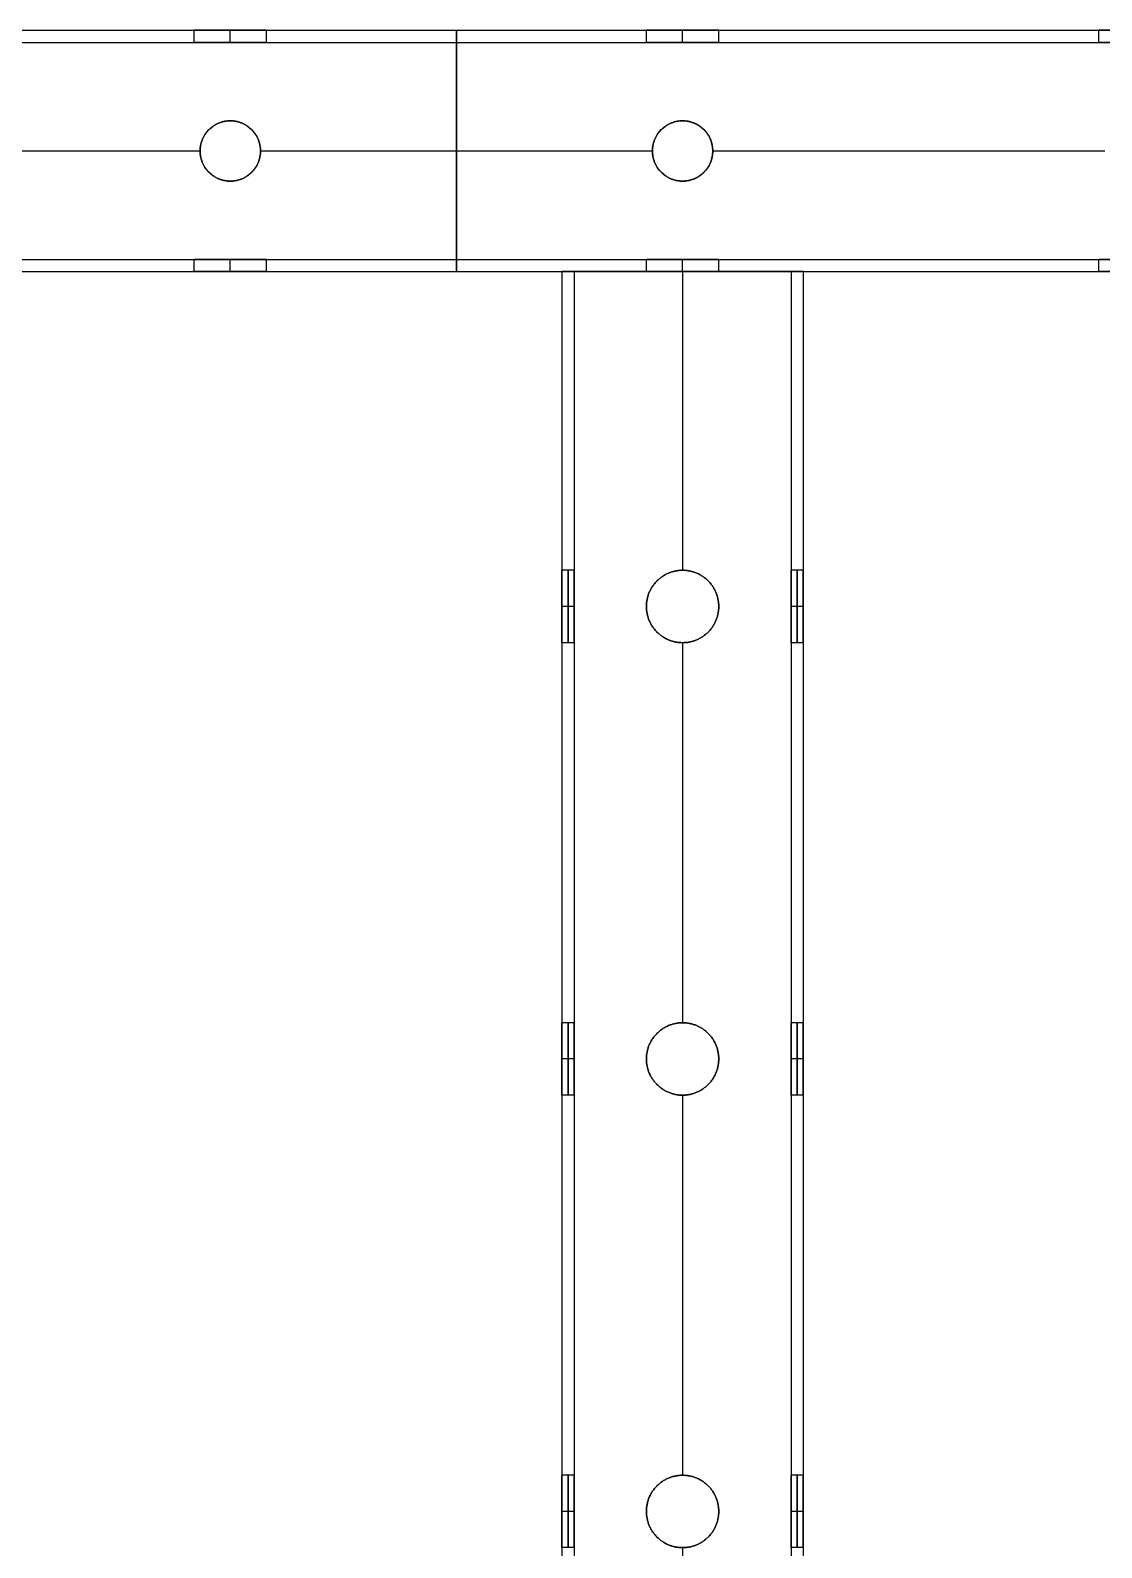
# Model space of a CAD drawing. Header units: millimetres. Extents: x 1279 to 9834, y -699 to 998.
# Drawn here: x 9105.7 to 9283.4, y 459.8 to 711.3 of the extents above; entities that cross this region are included whole.
import ezdxf

# ---------------------------------------------------------------- set-up
doc = ezdxf.new("R2010")
doc.units = ezdxf.units.MM
doc.header["$MEASUREMENT"] = 0
doc.layers.add('staal', color=7, linetype='Continuous', true_color=0x4c4c4c)

msp = doc.modelspace()

# ---------------------------------------------------------------- linework, layer by layer
at = {"layer": 'staal'}
for p, q in [((9132.89, 709.35, 2333.36), (9132.89, 711.35, 2333.36)), ((9138.89, 709.35, 2339.36), (9138.89, 711.35, 2339.36)), ((9138.89, 709.35, 2327.36), (9138.89, 711.35, 2327.36)), ((9144.89, 709.35, 2333.36), (9144.89, 711.35, 2333.36)), ((9207.89, 709.35, 2333.36), (9207.89, 711.35, 2333.36)), ((9213.89, 709.35, 2339.36), (9213.89, 711.35, 2339.36)), ((9213.89, 709.35, 2327.36), (9213.89, 711.35, 2327.36)), ((9219.89, 709.35, 2333.36), (9219.89, 711.35, 2333.36)), ((9282.89, 709.35, 2333.36), (9282.89, 711.35, 2333.36)), ((9138.89, 696.35, 2351.36), (9138.89, 696.35, 2353.36)), ((9138.89, 696.35, 2313.36), (9138.89, 696.35, 2315.36)), ((9213.89, 696.35, 2351.36), (9213.89, 696.35, 2353.36)), ((9213.89, 696.35, 2313.36), (9213.89, 696.35, 2315.36)), ((9133.89, 691.35, 2351.36), (9133.89, 691.35, 2353.36)), ((9133.89, 691.35, 2313.36), (9133.89, 691.35, 2315.36)), ((9143.89, 691.35, 2351.36), (9143.89, 691.35, 2353.36)), ((9143.89, 691.35, 2313.36), (9143.89, 691.35, 2315.36)), ((9208.89, 691.35, 2351.36), (9208.89, 691.35, 2353.36)), ((9208.89, 691.35, 2313.36), (9208.89, 691.35, 2315.36)), ((9218.89, 691.35, 2351.36), (9218.89, 691.35, 2353.36)), ((9218.89, 691.35, 2313.36), (9218.89, 691.35, 2315.36)), ((9138.89, 686.35, 2313.36), (9138.89, 686.35, 2315.36)), ((9138.89, 686.35, 2351.36), (9138.89, 686.35, 2353.36)), ((9213.89, 686.35, 2313.36), (9213.89, 686.35, 2315.36)), ((9213.89, 686.35, 2351.36), (9213.89, 686.35, 2353.36)), ((9132.89, 671.35, 2333.36), (9132.89, 673.35, 2333.36)), ((9138.89, 671.35, 2339.36), (9138.89, 673.35, 2339.36)), ((9138.89, 671.35, 2327.36), (9138.89, 673.35, 2327.36)), ((9144.89, 671.35, 2333.36), (9144.89, 673.35, 2333.36)), ((9207.89, 671.35, 2333.36), (9207.89, 673.35, 2333.36)), ((9213.89, 671.35, 2339.36), (9213.89, 673.35, 2339.36)), ((9213.89, 671.35, 2327.36), (9213.89, 673.35, 2327.36)), ((9219.89, 671.35, 2333.36), (9219.89, 673.35, 2333.36)), ((9282.89, 671.35, 2333.36), (9282.89, 673.35, 2333.36)), ((9195.89, 671.35, 1888.61), (9193.89, 671.35, 1888.61)), ((9213.89, 671.35, 1908.61), (9213.89, 671.35, 1906.61)), ((9213.89, 671.35, 1870.61), (9213.89, 671.35, 1868.61)), ((9233.89, 671.35, 1888.61), (9231.89, 671.35, 1888.61)), ((9195.89, 621.85, 1888.61), (9193.89, 621.85, 1888.61)), ((9213.89, 621.85, 1870.61), (9213.89, 621.85, 1868.61)), ((9213.89, 621.85, 1908.61), (9213.89, 621.85, 1906.61)), ((9233.89, 621.85, 1888.61), (9231.89, 621.85, 1888.61)), ((9195.89, 615.85, 1894.61), (9193.89, 615.85, 1894.61)), ((9195.89, 615.85, 1882.61), (9193.89, 615.85, 1882.61)), ((9207.89, 615.85, 1870.61), (9207.89, 615.85, 1868.61)), ((9207.89, 615.85, 1908.61), (9207.89, 615.85, 1906.61)), ((9219.89, 615.85, 1870.61), (9219.89, 615.85, 1868.61)), ((9219.89, 615.85, 1908.61), (9219.89, 615.85, 1906.61)), ((9233.89, 615.85, 1894.61), (9231.89, 615.85, 1894.61)), ((9233.89, 615.85, 1882.61), (9231.89, 615.85, 1882.61)), ((9195.89, 609.85, 1888.61), (9193.89, 609.85, 1888.61)), ((9213.89, 609.85, 1870.61), (9213.89, 609.85, 1868.61)), ((9213.89, 609.85, 1908.61), (9213.89, 609.85, 1906.61)), ((9233.89, 609.85, 1888.61), (9231.89, 609.85, 1888.61)), ((9195.89, 546.85, 1888.61), (9193.89, 546.85, 1888.61)), ((9213.89, 546.85, 1870.61), (9213.89, 546.85, 1868.61)), ((9213.89, 546.85, 1908.61), (9213.89, 546.85, 1906.61)), ((9233.89, 546.85, 1888.61), (9231.89, 546.85, 1888.61)), ((9195.89, 540.85, 1894.61), (9193.89, 540.85, 1894.61)), ((9195.89, 540.85, 1882.61), (9193.89, 540.85, 1882.61)), ((9207.89, 540.85, 1870.61), (9207.89, 540.85, 1868.61)), ((9207.89, 540.85, 1908.61), (9207.89, 540.85, 1906.61)), ((9219.89, 540.85, 1870.61), (9219.89, 540.85, 1868.61)), ((9219.89, 540.85, 1908.61), (9219.89, 540.85, 1906.61)), ((9233.89, 540.85, 1894.61), (9231.89, 540.85, 1894.61)), ((9233.89, 540.85, 1882.61), (9231.89, 540.85, 1882.61)), ((9195.89, 534.85, 1888.61), (9193.89, 534.85, 1888.61)), ((9213.89, 534.85, 1870.61), (9213.89, 534.85, 1868.61)), ((9213.89, 534.85, 1908.61), (9213.89, 534.85, 1906.61)), ((9233.89, 534.85, 1888.61), (9231.89, 534.85, 1888.61)), ((9195.89, 471.85, 1888.61), (9193.89, 471.85, 1888.61)), ((9213.89, 471.85, 1870.61), (9213.89, 471.85, 1868.61)), ((9213.89, 471.85, 1908.61), (9213.89, 471.85, 1906.61)), ((9233.89, 471.85, 1888.61), (9231.89, 471.85, 1888.61)), ((9195.89, 465.85, 1894.61), (9193.89, 465.85, 1894.61)), ((9195.89, 465.85, 1882.61), (9193.89, 465.85, 1882.61)), ((9207.89, 465.85, 1870.61), (9207.89, 465.85, 1868.61)), ((9207.89, 465.85, 1908.61), (9207.89, 465.85, 1906.61)), ((9219.89, 465.85, 1870.61), (9219.89, 465.85, 1868.61)), ((9219.89, 465.85, 1908.61), (9219.89, 465.85, 1906.61)), ((9233.89, 465.85, 1894.61), (9231.89, 465.85, 1894.61)), ((9233.89, 465.85, 1882.61), (9231.89, 465.85, 1882.61)), ((9195.89, 459.85, 1888.61), (9193.89, 459.85, 1888.61)), ((9213.89, 459.85, 1870.61), (9213.89, 459.85, 1868.61)), ((9213.89, 459.85, 1908.61), (9213.89, 459.85, 1906.61)), ((9233.89, 459.85, 1888.61), (9231.89, 459.85, 1888.61))]:
    msp.add_line(p, q, dxfattribs=at)
for centre in [(9138.89, 691.35, 2313.36), (9138.89, 691.35, 2352.36), (9138.89, 691.35, 2314.36), (9213.89, 691.35, 2313.36), (9213.89, 691.35, 2352.36), (9213.89, 691.35, 2314.36)]:
    msp.add_circle(centre, 5, dxfattribs=at)
for points in [[(8518.39, 711.35, 2313.36), (9176.39, 711.35, 2313.36), (9834.39, 711.35, 2313.36)], [(8518.39, 711.35, 2353.36), (9176.39, 711.35, 2353.36), (9834.39, 711.35, 2353.36)], [(8520.39, 709.35, 2351.36), (9176.39, 709.35, 2351.36), (9832.39, 709.35, 2351.36)], [(8520.39, 709.35, 2315.36), (9176.39, 709.35, 2315.36), (9832.39, 709.35, 2315.36)], [(9069.89, 711.35, 2333.36), (9101.39, 711.35, 2333.36), (9132.89, 711.35, 2333.36)], [(9069.89, 709.35, 2333.36), (9101.39, 709.35, 2333.36), (9132.89, 709.35, 2333.36)], [(9144.89, 711.35, 2333.36), (9176.39, 711.35, 2333.36), (9207.89, 711.35, 2333.36)], [(9144.89, 709.35, 2333.36), (9176.39, 709.35, 2333.36), (9207.89, 709.35, 2333.36)], [(9176.39, 671.35, 2353.36), (9176.39, 691.35, 2353.36), (9176.39, 711.35, 2353.36)], [(9176.39, 711.35, 2353.36), (9176.39, 711.35, 2333.36), (9176.39, 711.35, 2313.36)], [(9176.39, 711.35, 2313.36), (9176.39, 691.35, 2313.36), (9176.39, 671.35, 2313.36)], [(9176.39, 709.35, 2315.36), (9176.39, 709.35, 2333.36), (9176.39, 709.35, 2351.36)], [(9176.39, 709.35, 2351.36), (9176.39, 691.35, 2351.36), (9176.39, 673.35, 2351.36)], [(9176.39, 673.35, 2315.36), (9176.39, 691.35, 2315.36), (9176.39, 709.35, 2315.36)], [(9219.89, 711.35, 2333.36), (9251.39, 711.35, 2333.36), (9282.89, 711.35, 2333.36)], [(9219.89, 709.35, 2333.36), (9251.39, 709.35, 2333.36), (9282.89, 709.35, 2333.36)], [(9068.89, 691.35, 2353.36), (9101.39, 691.35, 2353.36), (9133.89, 691.35, 2353.36)], [(9068.89, 691.35, 2351.36), (9101.39, 691.35, 2351.36), (9133.89, 691.35, 2351.36)], [(9068.89, 691.35, 2315.36), (9101.39, 691.35, 2315.36), (9133.89, 691.35, 2315.36)], [(9068.89, 691.35, 2313.36), (9101.39, 691.35, 2313.36), (9133.89, 691.35, 2313.36)], [(9143.89, 691.35, 2353.36), (9176.39, 691.35, 2353.36), (9208.89, 691.35, 2353.36)], [(9143.89, 691.35, 2351.36), (9176.39, 691.35, 2351.36), (9208.89, 691.35, 2351.36)], [(9143.89, 691.35, 2315.36), (9176.39, 691.35, 2315.36), (9208.89, 691.35, 2315.36)], [(9143.89, 691.35, 2313.36), (9176.39, 691.35, 2313.36), (9208.89, 691.35, 2313.36)], [(9218.89, 691.35, 2353.36), (9251.39, 691.35, 2353.36), (9283.89, 691.35, 2353.36)], [(9218.89, 691.35, 2351.36), (9251.39, 691.35, 2351.36), (9283.89, 691.35, 2351.36)], [(9218.89, 691.35, 2315.36), (9251.39, 691.35, 2315.36), (9283.89, 691.35, 2315.36)], [(9218.89, 691.35, 2313.36), (9251.39, 691.35, 2313.36), (9283.89, 691.35, 2313.36)], [(8556.39, 673.35, 2351.36), (9176.39, 673.35, 2351.36), (9796.39, 673.35, 2351.36)], [(8556.39, 673.35, 2315.36), (9176.39, 673.35, 2315.36), (9796.39, 673.35, 2315.36)], [(9069.89, 673.35, 2333.36), (9101.39, 673.35, 2333.36), (9132.89, 673.35, 2333.36)], [(9144.89, 673.35, 2333.36), (9176.39, 673.35, 2333.36), (9207.89, 673.35, 2333.36)], [(9176.39, 673.35, 2351.36), (9176.39, 673.35, 2333.36), (9176.39, 673.35, 2315.36)], [(9219.89, 673.35, 2333.36), (9251.39, 673.35, 2333.36), (9282.89, 673.35, 2333.36)], [(8558.39, 671.35, 2313.36), (9176.39, 671.35, 2313.36), (9794.39, 671.35, 2313.36)], [(8558.39, 671.35, 2353.36), (9176.39, 671.35, 2353.36), (9794.39, 671.35, 2353.36)], [(9069.89, 671.35, 2333.36), (9101.39, 671.35, 2333.36), (9132.89, 671.35, 2333.36)], [(9144.89, 671.35, 2333.36), (9176.39, 671.35, 2333.36), (9207.89, 671.35, 2333.36)], [(9176.39, 671.35, 2313.36), (9176.39, 671.35, 2333.36), (9176.39, 671.35, 2353.36)], [(9233.89, 671.35, 1868.61), (9213.89, 671.35, 1868.61), (9193.89, 671.35, 1868.61)], [(9193.89, 671.35, 1868.61), (9193.89, 353.6, 1868.61), (9193.89, 35.85, 1868.61)], [(9193.89, 671.35, 1868.61), (9193.89, 671.35, 1888.61), (9193.89, 671.35, 1908.61)], [(9193.89, 671.35, 1908.61), (9193.89, 353.6, 1908.61), (9193.89, 35.85, 1908.61)], [(9193.89, 671.35, 1908.61), (9213.89, 671.35, 1908.61), (9233.89, 671.35, 1908.61)], [(9193.89, 671.35, 1888.61), (9193.89, 646.6, 1888.61), (9193.89, 621.85, 1888.61)], [(9195.89, 671.35, 1906.61), (9195.89, 671.35, 1888.61), (9195.89, 671.35, 1870.61)], [(9195.89, 671.35, 1870.61), (9195.89, 353.6, 1870.61), (9195.89, 35.85, 1870.61)], [(9195.89, 671.35, 1906.61), (9195.89, 353.6, 1906.61), (9195.89, 35.85, 1906.61)], [(9195.89, 671.35, 1870.61), (9213.89, 671.35, 1870.61), (9231.89, 671.35, 1870.61)], [(9231.89, 671.35, 1906.61), (9213.89, 671.35, 1906.61), (9195.89, 671.35, 1906.61)], [(9195.89, 671.35, 1888.61), (9195.89, 646.6, 1888.61), (9195.89, 621.85, 1888.61)], [(9213.89, 671.35, 1868.61), (9213.89, 646.6, 1868.61), (9213.89, 621.85, 1868.61)], [(9213.89, 671.35, 1908.61), (9213.89, 646.6, 1908.61), (9213.89, 621.85, 1908.61)], [(9213.89, 671.35, 1870.61), (9213.89, 646.6, 1870.61), (9213.89, 621.85, 1870.61)], [(9213.89, 671.35, 1906.61), (9213.89, 646.6, 1906.61), (9213.89, 621.85, 1906.61)], [(9219.89, 671.35, 2333.36), (9251.39, 671.35, 2333.36), (9282.89, 671.35, 2333.36)], [(9231.89, 671.35, 1870.61), (9231.89, 353.6, 1870.61), (9231.89, 35.85, 1870.61)], [(9231.89, 671.35, 1870.61), (9231.89, 671.35, 1888.61), (9231.89, 671.35, 1906.61)], [(9231.89, 671.35, 1906.61), (9231.89, 353.6, 1906.61), (9231.89, 35.85, 1906.61)], [(9231.89, 671.35, 1888.61), (9231.89, 646.6, 1888.61), (9231.89, 621.85, 1888.61)], [(9233.89, 671.35, 1868.61), (9233.89, 353.6, 1868.61), (9233.89, 35.85, 1868.61)], [(9233.89, 671.35, 1908.61), (9233.89, 353.6, 1908.61), (9233.89, 35.85, 1908.61)], [(9233.89, 671.35, 1908.61), (9233.89, 671.35, 1888.61), (9233.89, 671.35, 1868.61)], [(9233.89, 671.35, 1888.61), (9233.89, 646.6, 1888.61), (9233.89, 621.85, 1888.61)], [(9193.89, 609.85, 1888.61), (9193.89, 578.35, 1888.61), (9193.89, 546.85, 1888.61)], [(9195.89, 609.85, 1888.61), (9195.89, 578.35, 1888.61), (9195.89, 546.85, 1888.61)], [(9213.89, 609.85, 1868.61), (9213.89, 578.35, 1868.61), (9213.89, 546.85, 1868.61)], [(9213.89, 609.85, 1908.61), (9213.89, 578.35, 1908.61), (9213.89, 546.85, 1908.61)], [(9213.89, 609.85, 1870.61), (9213.89, 578.35, 1870.61), (9213.89, 546.85, 1870.61)], [(9213.89, 609.85, 1906.61), (9213.89, 578.35, 1906.61), (9213.89, 546.85, 1906.61)], [(9231.89, 609.85, 1888.61), (9231.89, 578.35, 1888.61), (9231.89, 546.85, 1888.61)], [(9233.89, 609.85, 1888.61), (9233.89, 578.35, 1888.61), (9233.89, 546.85, 1888.61)], [(9193.89, 534.85, 1888.61), (9193.89, 503.35, 1888.61), (9193.89, 471.85, 1888.61)], [(9195.89, 534.85, 1888.61), (9195.89, 503.35, 1888.61), (9195.89, 471.85, 1888.61)], [(9213.89, 534.85, 1868.61), (9213.89, 503.35, 1868.61), (9213.89, 471.85, 1868.61)], [(9213.89, 534.85, 1908.61), (9213.89, 503.35, 1908.61), (9213.89, 471.85, 1908.61)], [(9213.89, 534.85, 1870.61), (9213.89, 503.35, 1870.61), (9213.89, 471.85, 1870.61)], [(9213.89, 534.85, 1906.61), (9213.89, 503.35, 1906.61), (9213.89, 471.85, 1906.61)], [(9231.89, 534.85, 1888.61), (9231.89, 503.35, 1888.61), (9231.89, 471.85, 1888.61)], [(9233.89, 534.85, 1888.61), (9233.89, 503.35, 1888.61), (9233.89, 471.85, 1888.61)], [(9193.89, 459.85, 1888.61), (9193.89, 428.35, 1888.61), (9193.89, 396.85, 1888.61)], [(9195.89, 459.85, 1888.61), (9195.89, 428.35, 1888.61), (9195.89, 396.85, 1888.61)], [(9213.89, 459.85, 1868.61), (9213.89, 428.35, 1868.61), (9213.89, 396.85, 1868.61)], [(9213.89, 459.85, 1908.61), (9213.89, 428.35, 1908.61), (9213.89, 396.85, 1908.61)], [(9213.89, 459.85, 1870.61), (9213.89, 428.35, 1870.61), (9213.89, 396.85, 1870.61)], [(9213.89, 459.85, 1906.61), (9213.89, 428.35, 1906.61), (9213.89, 396.85, 1906.61)], [(9231.89, 459.85, 1888.61), (9231.89, 428.35, 1888.61), (9231.89, 396.85, 1888.61)]]:
    msp.add_open_spline(points, degree=2, dxfattribs=at)
for points, weights, knots in [([(9138.89, 711.35, 2339.36), (9144.89, 711.35, 2339.36), (9144.89, 711.35, 2333.36), (9144.89, 711.35, 2327.36), (9138.89, 711.35, 2327.36), (9132.89, 711.35, 2327.36), (9132.89, 711.35, 2333.36), (9132.89, 711.35, 2339.36), (9138.89, 711.35, 2339.36)], [1, 0.707106781187, 1, 0.707106781187, 1, 0.707106781187, 1, 0.707106781187, 1], [-31.415927, -31.415927, -31.415927, -23.561945, -23.561945, -15.707963, -15.707963, -7.853982, -7.853982, 0, 0, 0]), ([(9138.89, 709.35, 2339.36), (9132.89, 709.35, 2339.36), (9132.89, 709.35, 2333.36), (9132.89, 709.35, 2327.36), (9138.89, 709.35, 2327.36), (9144.89, 709.35, 2327.36), (9144.89, 709.35, 2333.36), (9144.89, 709.35, 2339.36), (9138.89, 709.35, 2339.36)], [1, 0.707106781187, 1, 0.707106781187, 1, 0.707106781187, 1, 0.707106781187, 1], [0, 0, 0, 7.853982, 7.853982, 15.707963, 15.707963, 23.561945, 23.561945, 31.415927, 31.415927, 31.415927]), ([(9213.89, 711.35, 2339.36), (9219.89, 711.35, 2339.36), (9219.89, 711.35, 2333.36), (9219.89, 711.35, 2327.36), (9213.89, 711.35, 2327.36), (9207.89, 711.35, 2327.36), (9207.89, 711.35, 2333.36), (9207.89, 711.35, 2339.36), (9213.89, 711.35, 2339.36)], [1, 0.707106781187, 1, 0.707106781187, 1, 0.707106781187, 1, 0.707106781187, 1], [-31.415927, -31.415927, -31.415927, -23.561945, -23.561945, -15.707963, -15.707963, -7.853982, -7.853982, 0, 0, 0]), ([(9213.89, 709.35, 2339.36), (9207.89, 709.35, 2339.36), (9207.89, 709.35, 2333.36), (9207.89, 709.35, 2327.36), (9213.89, 709.35, 2327.36), (9219.89, 709.35, 2327.36), (9219.89, 709.35, 2333.36), (9219.89, 709.35, 2339.36), (9213.89, 709.35, 2339.36)], [1, 0.707106781187, 1, 0.707106781187, 1, 0.707106781187, 1, 0.707106781187, 1], [0, 0, 0, 7.853982, 7.853982, 15.707963, 15.707963, 23.561945, 23.561945, 31.415927, 31.415927, 31.415927]), ([(9288.89, 711.35, 2339.36), (9294.89, 711.35, 2339.36), (9294.89, 711.35, 2333.36), (9294.89, 711.35, 2327.36), (9288.89, 711.35, 2327.36), (9282.89, 711.35, 2327.36), (9282.89, 711.35, 2333.36), (9282.89, 711.35, 2339.36), (9288.89, 711.35, 2339.36)], [1, 0.707106781187, 1, 0.707106781187, 1, 0.707106781187, 1, 0.707106781187, 1], [-31.415927, -31.415927, -31.415927, -23.561945, -23.561945, -15.707963, -15.707963, -7.853982, -7.853982, 0, 0, 0]), ([(9288.89, 709.35, 2339.36), (9282.89, 709.35, 2339.36), (9282.89, 709.35, 2333.36), (9282.89, 709.35, 2327.36), (9288.89, 709.35, 2327.36), (9294.89, 709.35, 2327.36), (9294.89, 709.35, 2333.36), (9294.89, 709.35, 2339.36), (9288.89, 709.35, 2339.36)], [1, 0.707106781187, 1, 0.707106781187, 1, 0.707106781187, 1, 0.707106781187, 1], [0, 0, 0, 7.853982, 7.853982, 15.707963, 15.707963, 23.561945, 23.561945, 31.415927, 31.415927, 31.415927]), ([(9138.89, 686.35, 2353.36), (9143.89, 686.35, 2353.36), (9143.89, 691.35, 2353.36), (9143.89, 696.35, 2353.36), (9138.89, 696.35, 2353.36), (9133.89, 696.35, 2353.36), (9133.89, 691.35, 2353.36), (9133.89, 686.35, 2353.36), (9138.89, 686.35, 2353.36)], [1, 0.707106781187, 1, 0.707106781187, 1, 0.707106781187, 1, 0.707106781187, 1], [-31.415927, -31.415927, -31.415927, -23.561945, -23.561945, -15.707963, -15.707963, -7.853982, -7.853982, 0, 0, 0]), ([(9138.89, 686.35, 2351.36), (9133.89, 686.35, 2351.36), (9133.89, 691.35, 2351.36), (9133.89, 696.35, 2351.36), (9138.89, 696.35, 2351.36), (9143.89, 696.35, 2351.36), (9143.89, 691.35, 2351.36), (9143.89, 686.35, 2351.36), (9138.89, 686.35, 2351.36)], [1, 0.707106781187, 1, 0.707106781187, 1, 0.707106781187, 1, 0.707106781187, 1], [0, 0, 0, 7.853982, 7.853982, 15.707963, 15.707963, 23.561945, 23.561945, 31.415927, 31.415927, 31.415927]), ([(9138.89, 686.35, 2315.36), (9143.89, 686.35, 2315.36), (9143.89, 691.35, 2315.36), (9143.89, 696.35, 2315.36), (9138.89, 696.35, 2315.36), (9133.89, 696.35, 2315.36), (9133.89, 691.35, 2315.36), (9133.89, 686.35, 2315.36), (9138.89, 686.35, 2315.36)], [1, 0.707106781187, 1, 0.707106781187, 1, 0.707106781187, 1, 0.707106781187, 1], [-31.415927, -31.415927, -31.415927, -23.561945, -23.561945, -15.707963, -15.707963, -7.853982, -7.853982, 0, 0, 0]), ([(9213.89, 686.35, 2353.36), (9218.89, 686.35, 2353.36), (9218.89, 691.35, 2353.36), (9218.89, 696.35, 2353.36), (9213.89, 696.35, 2353.36), (9208.89, 696.35, 2353.36), (9208.89, 691.35, 2353.36), (9208.89, 686.35, 2353.36), (9213.89, 686.35, 2353.36)], [1, 0.707106781187, 1, 0.707106781187, 1, 0.707106781187, 1, 0.707106781187, 1], [-31.415927, -31.415927, -31.415927, -23.561945, -23.561945, -15.707963, -15.707963, -7.853982, -7.853982, 0, 0, 0]), ([(9213.89, 686.35, 2351.36), (9208.89, 686.35, 2351.36), (9208.89, 691.35, 2351.36), (9208.89, 696.35, 2351.36), (9213.89, 696.35, 2351.36), (9218.89, 696.35, 2351.36), (9218.89, 691.35, 2351.36), (9218.89, 686.35, 2351.36), (9213.89, 686.35, 2351.36)], [1, 0.707106781187, 1, 0.707106781187, 1, 0.707106781187, 1, 0.707106781187, 1], [0, 0, 0, 7.853982, 7.853982, 15.707963, 15.707963, 23.561945, 23.561945, 31.415927, 31.415927, 31.415927]), ([(9213.89, 686.35, 2315.36), (9218.89, 686.35, 2315.36), (9218.89, 691.35, 2315.36), (9218.89, 696.35, 2315.36), (9213.89, 696.35, 2315.36), (9208.89, 696.35, 2315.36), (9208.89, 691.35, 2315.36), (9208.89, 686.35, 2315.36), (9213.89, 686.35, 2315.36)], [1, 0.707106781187, 1, 0.707106781187, 1, 0.707106781187, 1, 0.707106781187, 1], [-31.415927, -31.415927, -31.415927, -23.561945, -23.561945, -15.707963, -15.707963, -7.853982, -7.853982, 0, 0, 0]), ([(9138.89, 673.35, 2339.36), (9144.89, 673.35, 2339.36), (9144.89, 673.35, 2333.36), (9144.89, 673.35, 2327.36), (9138.89, 673.35, 2327.36), (9132.89, 673.35, 2327.36), (9132.89, 673.35, 2333.36), (9132.89, 673.35, 2339.36), (9138.89, 673.35, 2339.36)], [0.999999860338, 0.707106851018, 1, 0.707106781187, 1, 0.707106781187, 1, 0.707106851018, 0.999999860338], [-31.415927, -31.415927, -31.415927, -23.561946, -23.561946, -15.707963, -15.707963, -7.853981, -7.853981, 0, 0, 0]), ([(9213.89, 673.35, 2339.36), (9219.89, 673.35, 2339.36), (9219.89, 673.35, 2333.36), (9219.89, 673.35, 2327.36), (9213.89, 673.35, 2327.36), (9207.89, 673.35, 2327.36), (9207.89, 673.35, 2333.36), (9207.89, 673.35, 2339.36), (9213.89, 673.35, 2339.36)], [0.999999860338, 0.707106851018, 1, 0.707106781187, 1, 0.707106781187, 1, 0.707106851018, 0.999999860338], [-31.415927, -31.415927, -31.415927, -23.561946, -23.561946, -15.707963, -15.707963, -7.853981, -7.853981, 0, 0, 0]), ([(9288.89, 673.35, 2339.36), (9294.89, 673.35, 2339.36), (9294.89, 673.35, 2333.36), (9294.89, 673.35, 2327.36), (9288.89, 673.35, 2327.36), (9282.89, 673.35, 2327.36), (9282.89, 673.35, 2333.36), (9282.89, 673.35, 2339.36), (9288.89, 673.35, 2339.36)], [1, 0.707106781187, 1, 0.707106781187, 1, 0.707106781187, 1, 0.707106781187, 1], [-31.415927, -31.415927, -31.415927, -23.561945, -23.561945, -15.707963, -15.707963, -7.853982, -7.853982, 0, 0, 0]), ([(9138.89, 671.35, 2339.36), (9132.89, 671.35, 2339.36), (9132.89, 671.35, 2333.36), (9132.89, 671.35, 2327.36), (9138.89, 671.35, 2327.36), (9144.89, 671.35, 2327.36), (9144.89, 671.35, 2333.36), (9144.89, 671.35, 2339.36), (9138.89, 671.35, 2339.36)], [1, 0.707106781187, 1, 0.707106781187, 1, 0.707106781187, 1, 0.707106781187, 1], [0, 0, 0, 7.853982, 7.853982, 15.707963, 15.707963, 23.561945, 23.561945, 31.415927, 31.415927, 31.415927]), ([(9213.89, 671.35, 2339.36), (9207.89, 671.35, 2339.36), (9207.89, 671.35, 2333.36), (9207.89, 671.35, 2327.36), (9213.89, 671.35, 2327.36), (9219.89, 671.35, 2327.36), (9219.89, 671.35, 2333.36), (9219.89, 671.35, 2339.36), (9213.89, 671.35, 2339.36)], [1, 0.707106781187, 1, 0.707106781187, 1, 0.707106781187, 1, 0.707106781187, 1], [0, 0, 0, 7.853982, 7.853982, 15.707963, 15.707963, 23.561945, 23.561945, 31.415927, 31.415927, 31.415927]), ([(9288.89, 671.35, 2339.36), (9282.89, 671.35, 2339.36), (9282.89, 671.35, 2333.36), (9282.89, 671.35, 2327.36), (9288.89, 671.35, 2327.36), (9294.89, 671.35, 2327.36), (9294.89, 671.35, 2333.36), (9294.89, 671.35, 2339.36), (9288.89, 671.35, 2339.36)], [0.999999860338, 0.707106851018, 1, 0.707106781187, 1, 0.707106781187, 1, 0.707106851018, 0.999999860338], [0, 0, 0, 7.853981, 7.853981, 15.707963, 15.707963, 23.561946, 23.561946, 31.415927, 31.415927, 31.415927]), ([(9193.89, 615.85, 1894.61), (9193.89, 621.85, 1894.61), (9193.89, 621.85, 1888.61), (9193.89, 621.85, 1882.61), (9193.89, 615.85, 1882.61), (9193.89, 609.85, 1882.61), (9193.89, 609.85, 1888.61), (9193.89, 609.85, 1894.61), (9193.89, 615.85, 1894.61)], [1, 0.707106781187, 1, 0.707106781187, 1, 0.707106781187, 1, 0.707106781187, 1], [-31.415927, -31.415927, -31.415927, -23.561945, -23.561945, -15.707963, -15.707963, -7.853982, -7.853982, 0, 0, 0]), ([(9194.89, 615.85, 1894.61), (9194.89, 609.85, 1894.61), (9194.89, 609.85, 1888.61), (9194.89, 609.85, 1882.61), (9194.89, 615.85, 1882.61), (9194.89, 621.85, 1882.61), (9194.89, 621.85, 1888.61), (9194.89, 621.85, 1894.61), (9194.89, 615.85, 1894.61)], [1, 0.707106781187, 1, 0.707106781187, 1, 0.707106781187, 1, 0.707106781187, 1], [0, 0, 0, 7.853982, 7.853982, 15.707963, 15.707963, 23.561945, 23.561945, 31.415927, 31.415927, 31.415927]), ([(9195.89, 615.85, 1894.61), (9195.89, 609.85, 1894.61), (9195.89, 609.85, 1888.61), (9195.89, 609.85, 1882.61), (9195.89, 615.85, 1882.61), (9195.89, 621.85, 1882.61), (9195.89, 621.85, 1888.61), (9195.89, 621.85, 1894.61), (9195.89, 615.85, 1894.61)], [0.999999860338, 0.707106851018, 1, 0.707106781187, 1, 0.707106781187, 1, 0.707106851018, 0.999999860338], [0, 0, 0, 7.853981, 7.853981, 15.707963, 15.707963, 23.561946, 23.561946, 31.415927, 31.415927, 31.415927]), ([(9207.89, 615.85, 1868.61), (9207.89, 621.85, 1868.61), (9213.89, 621.85, 1868.61), (9219.89, 621.85, 1868.61), (9219.89, 615.85, 1868.61), (9219.89, 609.85, 1868.61), (9213.89, 609.85, 1868.61), (9207.89, 609.85, 1868.61), (9207.89, 615.85, 1868.61)], [1, 0.707106781187, 1, 0.707106781187, 1, 0.707106781187, 1, 0.707106781187, 1], [-31.415927, -31.415927, -31.415927, -23.561945, -23.561945, -15.707963, -15.707963, -7.853982, -7.853982, 0, 0, 0]), ([(9207.89, 615.85, 1908.61), (9207.89, 609.85, 1908.61), (9213.89, 609.85, 1908.61), (9219.89, 609.85, 1908.61), (9219.89, 615.85, 1908.61), (9219.89, 621.85, 1908.61), (9213.89, 621.85, 1908.61), (9207.89, 621.85, 1908.61), (9207.89, 615.85, 1908.61)], [1, 0.707106781187, 1, 0.707106781187, 1, 0.707106781187, 1, 0.707106781187, 1], [0, 0, 0, 7.853982, 7.853982, 15.707963, 15.707963, 23.561945, 23.561945, 31.415927, 31.415927, 31.415927]), ([(9207.89, 615.85, 1870.61), (9207.89, 609.85, 1870.61), (9213.89, 609.85, 1870.61), (9219.89, 609.85, 1870.61), (9219.89, 615.85, 1870.61), (9219.89, 621.85, 1870.61), (9213.89, 621.85, 1870.61), (9207.89, 621.85, 1870.61), (9207.89, 615.85, 1870.61)], [1, 0.707106781187, 1, 0.707106781187, 1, 0.707106781187, 1, 0.707106781187, 1], [0, 0, 0, 7.853982, 7.853982, 15.707963, 15.707963, 23.561945, 23.561945, 31.415927, 31.415927, 31.415927]), ([(9207.89, 615.85, 1906.61), (9207.89, 621.85, 1906.61), (9213.89, 621.85, 1906.61), (9219.89, 621.85, 1906.61), (9219.89, 615.85, 1906.61), (9219.89, 609.85, 1906.61), (9213.89, 609.85, 1906.61), (9207.89, 609.85, 1906.61), (9207.89, 615.85, 1906.61)], [1, 0.707106781187, 1, 0.707106781187, 1, 0.707106781187, 1, 0.707106781187, 1], [-31.415927, -31.415927, -31.415927, -23.561945, -23.561945, -15.707963, -15.707963, -7.853982, -7.853982, 0, 0, 0]), ([(9207.89, 615.85, 1869.61), (9207.89, 609.85, 1869.61), (9213.89, 609.85, 1869.61), (9219.89, 609.85, 1869.61), (9219.89, 615.85, 1869.61), (9219.89, 621.85, 1869.61), (9213.89, 621.85, 1869.61), (9207.89, 621.85, 1869.61), (9207.89, 615.85, 1869.61)], [1, 0.707106781187, 1, 0.707106781187, 1, 0.707106781187, 1, 0.707106781187, 1], [0, 0, 0, 7.853982, 7.853982, 15.707963, 15.707963, 23.561945, 23.561945, 31.415927, 31.415927, 31.415927]), ([(9207.89, 615.85, 1907.61), (9207.89, 609.85, 1907.61), (9213.89, 609.85, 1907.61), (9219.89, 609.85, 1907.61), (9219.89, 615.85, 1907.61), (9219.89, 621.85, 1907.61), (9213.89, 621.85, 1907.61), (9207.89, 621.85, 1907.61), (9207.89, 615.85, 1907.61)], [1, 0.707106781187, 1, 0.707106781187, 1, 0.707106781187, 1, 0.707106781187, 1], [0, 0, 0, 7.853982, 7.853982, 15.707963, 15.707963, 23.561945, 23.561945, 31.415927, 31.415927, 31.415927]), ([(9231.89, 615.85, 1894.61), (9231.89, 621.85, 1894.61), (9231.89, 621.85, 1888.61), (9231.89, 621.85, 1882.61), (9231.89, 615.85, 1882.61), (9231.89, 609.85, 1882.61), (9231.89, 609.85, 1888.61), (9231.89, 609.85, 1894.61), (9231.89, 615.85, 1894.61)], [1, 0.707106781187, 1, 0.707106781187, 1, 0.707106781187, 1, 0.707106781187, 1], [-31.415927, -31.415927, -31.415927, -23.561945, -23.561945, -15.707963, -15.707963, -7.853982, -7.853982, 0, 0, 0]), ([(9232.89, 615.85, 1894.61), (9232.89, 609.85, 1894.61), (9232.89, 609.85, 1888.61), (9232.89, 609.85, 1882.61), (9232.89, 615.85, 1882.61), (9232.89, 621.85, 1882.61), (9232.89, 621.85, 1888.61), (9232.89, 621.85, 1894.61), (9232.89, 615.85, 1894.61)], [1, 0.707106781187, 1, 0.707106781187, 1, 0.707106781187, 1, 0.707106781187, 1], [0, 0, 0, 7.853982, 7.853982, 15.707963, 15.707963, 23.561945, 23.561945, 31.415927, 31.415927, 31.415927]), ([(9233.89, 615.85, 1894.61), (9233.89, 609.85, 1894.61), (9233.89, 609.85, 1888.61), (9233.89, 609.85, 1882.61), (9233.89, 615.85, 1882.61), (9233.89, 621.85, 1882.61), (9233.89, 621.85, 1888.61), (9233.89, 621.85, 1894.61), (9233.89, 615.85, 1894.61)], [1, 0.707106781187, 1, 0.707106781187, 1, 0.707106781187, 1, 0.707106781187, 1], [0, 0, 0, 7.853982, 7.853982, 15.707963, 15.707963, 23.561945, 23.561945, 31.415927, 31.415927, 31.415927]), ([(9193.89, 540.85, 1894.61), (9193.89, 546.85, 1894.61), (9193.89, 546.85, 1888.61), (9193.89, 546.85, 1882.61), (9193.89, 540.85, 1882.61), (9193.89, 534.85, 1882.61), (9193.89, 534.85, 1888.61), (9193.89, 534.85, 1894.61), (9193.89, 540.85, 1894.61)], [1, 0.707106781187, 1, 0.707106781187, 1, 0.707106781187, 1, 0.707106781187, 1], [-31.415927, -31.415927, -31.415927, -23.561945, -23.561945, -15.707963, -15.707963, -7.853982, -7.853982, 0, 0, 0]), ([(9194.89, 540.85, 1894.61), (9194.89, 534.85, 1894.61), (9194.89, 534.85, 1888.61), (9194.89, 534.85, 1882.61), (9194.89, 540.85, 1882.61), (9194.89, 546.85, 1882.61), (9194.89, 546.85, 1888.61), (9194.89, 546.85, 1894.61), (9194.89, 540.85, 1894.61)], [1, 0.707106781187, 1, 0.707106781187, 1, 0.707106781187, 1, 0.707106781187, 1], [0, 0, 0, 7.853982, 7.853982, 15.707963, 15.707963, 23.561945, 23.561945, 31.415927, 31.415927, 31.415927]), ([(9195.89, 540.85, 1894.61), (9195.89, 534.85, 1894.61), (9195.89, 534.85, 1888.61), (9195.89, 534.85, 1882.61), (9195.89, 540.85, 1882.61), (9195.89, 546.85, 1882.61), (9195.89, 546.85, 1888.61), (9195.89, 546.85, 1894.61), (9195.89, 540.85, 1894.61)], [1, 0.707106781187, 1, 0.707106781187, 1, 0.707106781187, 1, 0.707106781187, 1], [0, 0, 0, 7.853982, 7.853982, 15.707963, 15.707963, 23.561945, 23.561945, 31.415927, 31.415927, 31.415927]), ([(9207.89, 540.85, 1868.61), (9207.89, 546.85, 1868.61), (9213.89, 546.85, 1868.61), (9219.89, 546.85, 1868.61), (9219.89, 540.85, 1868.61), (9219.89, 534.85, 1868.61), (9213.89, 534.85, 1868.61), (9207.89, 534.85, 1868.61), (9207.89, 540.85, 1868.61)], [1, 0.707106781187, 1, 0.707106781187, 1, 0.707106781187, 1, 0.707106781187, 1], [-31.415927, -31.415927, -31.415927, -23.561945, -23.561945, -15.707963, -15.707963, -7.853982, -7.853982, 0, 0, 0]), ([(9207.89, 540.85, 1908.61), (9207.89, 534.85, 1908.61), (9213.89, 534.85, 1908.61), (9219.89, 534.85, 1908.61), (9219.89, 540.85, 1908.61), (9219.89, 546.85, 1908.61), (9213.89, 546.85, 1908.61), (9207.89, 546.85, 1908.61), (9207.89, 540.85, 1908.61)], [1, 0.707106781187, 1, 0.707106781187, 1, 0.707106781187, 1, 0.707106781187, 1], [0, 0, 0, 7.853982, 7.853982, 15.707963, 15.707963, 23.561945, 23.561945, 31.415927, 31.415927, 31.415927]), ([(9207.89, 540.85, 1870.61), (9207.89, 534.85, 1870.61), (9213.89, 534.85, 1870.61), (9219.89, 534.85, 1870.61), (9219.89, 540.85, 1870.61), (9219.89, 546.85, 1870.61), (9213.89, 546.85, 1870.61), (9207.89, 546.85, 1870.61), (9207.89, 540.85, 1870.61)], [1, 0.707106781187, 1, 0.707106781187, 1, 0.707106781187, 1, 0.707106781187, 1], [0, 0, 0, 7.853982, 7.853982, 15.707963, 15.707963, 23.561945, 23.561945, 31.415927, 31.415927, 31.415927]), ([(9207.89, 540.85, 1906.61), (9207.89, 546.85, 1906.61), (9213.89, 546.85, 1906.61), (9219.89, 546.85, 1906.61), (9219.89, 540.85, 1906.61), (9219.89, 534.85, 1906.61), (9213.89, 534.85, 1906.61), (9207.89, 534.85, 1906.61), (9207.89, 540.85, 1906.61)], [1, 0.707106781187, 1, 0.707106781187, 1, 0.707106781187, 1, 0.707106781187, 1], [-31.415927, -31.415927, -31.415927, -23.561945, -23.561945, -15.707963, -15.707963, -7.853982, -7.853982, 0, 0, 0]), ([(9207.89, 540.85, 1869.61), (9207.89, 534.85, 1869.61), (9213.89, 534.85, 1869.61), (9219.89, 534.85, 1869.61), (9219.89, 540.85, 1869.61), (9219.89, 546.85, 1869.61), (9213.89, 546.85, 1869.61), (9207.89, 546.85, 1869.61), (9207.89, 540.85, 1869.61)], [1, 0.707106781187, 1, 0.707106781187, 1, 0.707106781187, 1, 0.707106781187, 1], [0, 0, 0, 7.853982, 7.853982, 15.707963, 15.707963, 23.561945, 23.561945, 31.415927, 31.415927, 31.415927]), ([(9207.89, 540.85, 1907.61), (9207.89, 534.85, 1907.61), (9213.89, 534.85, 1907.61), (9219.89, 534.85, 1907.61), (9219.89, 540.85, 1907.61), (9219.89, 546.85, 1907.61), (9213.89, 546.85, 1907.61), (9207.89, 546.85, 1907.61), (9207.89, 540.85, 1907.61)], [1, 0.707106781187, 1, 0.707106781187, 1, 0.707106781187, 1, 0.707106781187, 1], [0, 0, 0, 7.853982, 7.853982, 15.707963, 15.707963, 23.561945, 23.561945, 31.415927, 31.415927, 31.415927]), ([(9231.89, 540.85, 1894.61), (9231.89, 546.85, 1894.61), (9231.89, 546.85, 1888.61), (9231.89, 546.85, 1882.61), (9231.89, 540.85, 1882.61), (9231.89, 534.85, 1882.61), (9231.89, 534.85, 1888.61), (9231.89, 534.85, 1894.61), (9231.89, 540.85, 1894.61)], [1, 0.707106781187, 1, 0.707106781187, 1, 0.707106781187, 1, 0.707106781187, 1], [-31.415927, -31.415927, -31.415927, -23.561945, -23.561945, -15.707963, -15.707963, -7.853982, -7.853982, 0, 0, 0]), ([(9232.89, 540.85, 1894.61), (9232.89, 534.85, 1894.61), (9232.89, 534.85, 1888.61), (9232.89, 534.85, 1882.61), (9232.89, 540.85, 1882.61), (9232.89, 546.85, 1882.61), (9232.89, 546.85, 1888.61), (9232.89, 546.85, 1894.61), (9232.89, 540.85, 1894.61)], [1, 0.707106781187, 1, 0.707106781187, 1, 0.707106781187, 1, 0.707106781187, 1], [0, 0, 0, 7.853982, 7.853982, 15.707963, 15.707963, 23.561945, 23.561945, 31.415927, 31.415927, 31.415927]), ([(9233.89, 540.85, 1894.61), (9233.89, 534.85, 1894.61), (9233.89, 534.85, 1888.61), (9233.89, 534.85, 1882.61), (9233.89, 540.85, 1882.61), (9233.89, 546.85, 1882.61), (9233.89, 546.85, 1888.61), (9233.89, 546.85, 1894.61), (9233.89, 540.85, 1894.61)], [1, 0.707106781187, 1, 0.707106781187, 1, 0.707106781187, 1, 0.707106781187, 1], [0, 0, 0, 7.853982, 7.853982, 15.707963, 15.707963, 23.561945, 23.561945, 31.415927, 31.415927, 31.415927]), ([(9193.89, 465.85, 1894.61), (9193.89, 471.85, 1894.61), (9193.89, 471.85, 1888.61), (9193.89, 471.85, 1882.61), (9193.89, 465.85, 1882.61), (9193.89, 459.85, 1882.61), (9193.89, 459.85, 1888.61), (9193.89, 459.85, 1894.61), (9193.89, 465.85, 1894.61)], [1, 0.707106781187, 1, 0.707106781187, 1, 0.707106781187, 1, 0.707106781187, 1], [-31.415927, -31.415927, -31.415927, -23.561945, -23.561945, -15.707963, -15.707963, -7.853982, -7.853982, 0, 0, 0]), ([(9194.89, 465.85, 1894.61), (9194.89, 459.85, 1894.61), (9194.89, 459.85, 1888.61), (9194.89, 459.85, 1882.61), (9194.89, 465.85, 1882.61), (9194.89, 471.85, 1882.61), (9194.89, 471.85, 1888.61), (9194.89, 471.85, 1894.61), (9194.89, 465.85, 1894.61)], [1, 0.707106781187, 1, 0.707106781187, 1, 0.707106781187, 1, 0.707106781187, 1], [0, 0, 0, 7.853982, 7.853982, 15.707963, 15.707963, 23.561945, 23.561945, 31.415927, 31.415927, 31.415927]), ([(9195.89, 465.85, 1894.61), (9195.89, 459.85, 1894.61), (9195.89, 459.85, 1888.61), (9195.89, 459.85, 1882.61), (9195.89, 465.85, 1882.61), (9195.89, 471.85, 1882.61), (9195.89, 471.85, 1888.61), (9195.89, 471.85, 1894.61), (9195.89, 465.85, 1894.61)], [0.999999860338, 0.707106851018, 1, 0.707106781187, 1, 0.707106781187, 1, 0.707106851018, 0.999999860338], [0, 0, 0, 7.853981, 7.853981, 15.707963, 15.707963, 23.561946, 23.561946, 31.415927, 31.415927, 31.415927]), ([(9207.89, 465.85, 1868.61), (9207.89, 471.85, 1868.61), (9213.89, 471.85, 1868.61), (9219.89, 471.85, 1868.61), (9219.89, 465.85, 1868.61), (9219.89, 459.85, 1868.61), (9213.89, 459.85, 1868.61), (9207.89, 459.85, 1868.61), (9207.89, 465.85, 1868.61)], [1, 0.707106781187, 1, 0.707106781187, 1, 0.707106781187, 1, 0.707106781187, 1], [-31.415927, -31.415927, -31.415927, -23.561945, -23.561945, -15.707963, -15.707963, -7.853982, -7.853982, 0, 0, 0]), ([(9207.89, 465.85, 1908.61), (9207.89, 459.85, 1908.61), (9213.89, 459.85, 1908.61), (9219.89, 459.85, 1908.61), (9219.89, 465.85, 1908.61), (9219.89, 471.85, 1908.61), (9213.89, 471.85, 1908.61), (9207.89, 471.85, 1908.61), (9207.89, 465.85, 1908.61)], [1, 0.707106781187, 1, 0.707106781187, 1, 0.707106781187, 1, 0.707106781187, 1], [0, 0, 0, 7.853982, 7.853982, 15.707963, 15.707963, 23.561945, 23.561945, 31.415927, 31.415927, 31.415927]), ([(9207.89, 465.85, 1870.61), (9207.89, 459.85, 1870.61), (9213.89, 459.85, 1870.61), (9219.89, 459.85, 1870.61), (9219.89, 465.85, 1870.61), (9219.89, 471.85, 1870.61), (9213.89, 471.85, 1870.61), (9207.89, 471.85, 1870.61), (9207.89, 465.85, 1870.61)], [1, 0.707106781187, 1, 0.707106781187, 1, 0.707106781187, 1, 0.707106781187, 1], [0, 0, 0, 7.853982, 7.853982, 15.707963, 15.707963, 23.561945, 23.561945, 31.415927, 31.415927, 31.415927]), ([(9207.89, 465.85, 1906.61), (9207.89, 471.85, 1906.61), (9213.89, 471.85, 1906.61), (9219.89, 471.85, 1906.61), (9219.89, 465.85, 1906.61), (9219.89, 459.85, 1906.61), (9213.89, 459.85, 1906.61), (9207.89, 459.85, 1906.61), (9207.89, 465.85, 1906.61)], [1, 0.707106781187, 1, 0.707106781187, 1, 0.707106781187, 1, 0.707106781187, 1], [-31.415927, -31.415927, -31.415927, -23.561945, -23.561945, -15.707963, -15.707963, -7.853982, -7.853982, 0, 0, 0]), ([(9207.89, 465.85, 1869.61), (9207.89, 459.85, 1869.61), (9213.89, 459.85, 1869.61), (9219.89, 459.85, 1869.61), (9219.89, 465.85, 1869.61), (9219.89, 471.85, 1869.61), (9213.89, 471.85, 1869.61), (9207.89, 471.85, 1869.61), (9207.89, 465.85, 1869.61)], [1, 0.707106781187, 1, 0.707106781187, 1, 0.707106781187, 1, 0.707106781187, 1], [0, 0, 0, 7.853982, 7.853982, 15.707963, 15.707963, 23.561945, 23.561945, 31.415927, 31.415927, 31.415927]), ([(9207.89, 465.85, 1907.61), (9207.89, 459.85, 1907.61), (9213.89, 459.85, 1907.61), (9219.89, 459.85, 1907.61), (9219.89, 465.85, 1907.61), (9219.89, 471.85, 1907.61), (9213.89, 471.85, 1907.61), (9207.89, 471.85, 1907.61), (9207.89, 465.85, 1907.61)], [1, 0.707106781187, 1, 0.707106781187, 1, 0.707106781187, 1, 0.707106781187, 1], [0, 0, 0, 7.853982, 7.853982, 15.707963, 15.707963, 23.561945, 23.561945, 31.415927, 31.415927, 31.415927]), ([(9231.89, 465.85, 1894.61), (9231.89, 471.85, 1894.61), (9231.89, 471.85, 1888.61), (9231.89, 471.85, 1882.61), (9231.89, 465.85, 1882.61), (9231.89, 459.85, 1882.61), (9231.89, 459.85, 1888.61), (9231.89, 459.85, 1894.61), (9231.89, 465.85, 1894.61)], [1, 0.707106781187, 1, 0.707106781187, 1, 0.707106781187, 1, 0.707106781187, 1], [-31.415927, -31.415927, -31.415927, -23.561945, -23.561945, -15.707963, -15.707963, -7.853982, -7.853982, 0, 0, 0]), ([(9232.89, 465.85, 1894.61), (9232.89, 459.85, 1894.61), (9232.89, 459.85, 1888.61), (9232.89, 459.85, 1882.61), (9232.89, 465.85, 1882.61), (9232.89, 471.85, 1882.61), (9232.89, 471.85, 1888.61), (9232.89, 471.85, 1894.61), (9232.89, 465.85, 1894.61)], [1, 0.707106781187, 1, 0.707106781187, 1, 0.707106781187, 1, 0.707106781187, 1], [0, 0, 0, 7.853982, 7.853982, 15.707963, 15.707963, 23.561945, 23.561945, 31.415927, 31.415927, 31.415927]), ([(9233.89, 465.85, 1894.61), (9233.89, 459.85, 1894.61), (9233.89, 459.85, 1888.61), (9233.89, 459.85, 1882.61), (9233.89, 465.85, 1882.61), (9233.89, 471.85, 1882.61), (9233.89, 471.85, 1888.61), (9233.89, 471.85, 1894.61), (9233.89, 465.85, 1894.61)], [1, 0.707106781187, 1, 0.707106781187, 1, 0.707106781187, 1, 0.707106781187, 1], [0, 0, 0, 7.853982, 7.853982, 15.707963, 15.707963, 23.561945, 23.561945, 31.415927, 31.415927, 31.415927])]:
    msp.add_rational_spline(points, weights, degree=2, knots=knots, dxfattribs=at)

doc.saveas('drawing.dxf')
